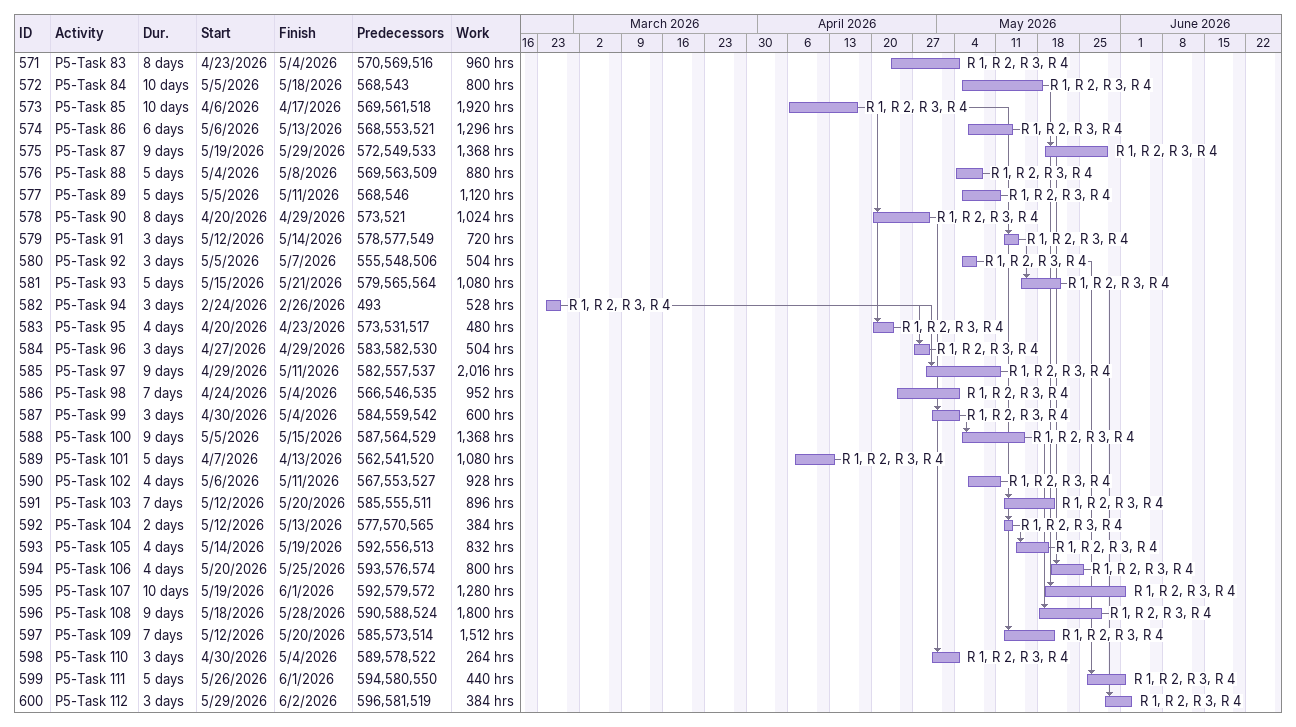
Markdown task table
| ID | Task | Duration | Start | Finish | Predecessors | Resources | Work (h) |
|---|---|---|---|---|---|---|---|
| 571 | P5-Task 83 | 8d | 2026-04-23 | 2026-05-04 | 570, 569, 516 | R 1, R 2, R 3, R 4 | 960 |
| 572 | P5-Task 84 | 10d | 2026-05-05 | 2026-05-18 | 568, 543 | R 1, R 2, R 3, R 4 | 800 |
| 573 | P5-Task 85 | 10d | 2026-04-06 | 2026-04-17 | 569, 561, 518 | R 1, R 2, R 3, R 4 | 1920 |
| 574 | P5-Task 86 | 6d | 2026-05-06 | 2026-05-13 | 568, 553, 521 | R 1, R 2, R 3, R 4 | 1296 |
| 575 | P5-Task 87 | 9d | 2026-05-19 | 2026-05-29 | 572, 549, 533 | R 1, R 2, R 3, R 4 | 1368 |
| 576 | P5-Task 88 | 5d | 2026-05-04 | 2026-05-08 | 569, 563, 509 | R 1, R 2, R 3, R 4 | 880 |
| 577 | P5-Task 89 | 5d | 2026-05-05 | 2026-05-11 | 568, 546 | R 1, R 2, R 3, R 4 | 1120 |
| 578 | P5-Task 90 | 8d | 2026-04-20 | 2026-04-29 | 573, 521 | R 1, R 2, R 3, R 4 | 1024 |
| 579 | P5-Task 91 | 3d | 2026-05-12 | 2026-05-14 | 578, 577, 549 | R 1, R 2, R 3, R 4 | 720 |
| 580 | P5-Task 92 | 3d | 2026-05-05 | 2026-05-07 | 555, 548, 506 | R 1, R 2, R 3, R 4 | 504 |
| 581 | P5-Task 93 | 5d | 2026-05-15 | 2026-05-21 | 579, 565, 564 | R 1, R 2, R 3, R 4 | 1080 |
| 582 | P5-Task 94 | 3d | 2026-02-24 | 2026-02-26 | 493 | R 1, R 2, R 3, R 4 | 528 |
| 583 | P5-Task 95 | 4d | 2026-04-20 | 2026-04-23 | 573, 531, 517 | R 1, R 2, R 3, R 4 | 480 |
| 584 | P5-Task 96 | 3d | 2026-04-27 | 2026-04-29 | 583, 582, 530 | R 1, R 2, R 3, R 4 | 504 |
| 585 | P5-Task 97 | 9d | 2026-04-29 | 2026-05-11 | 582, 557, 537 | R 1, R 2, R 3, R 4 | 2016 |
| 586 | P5-Task 98 | 7d | 2026-04-24 | 2026-05-04 | 566, 546, 535 | R 1, R 2, R 3, R 4 | 952 |
| 587 | P5-Task 99 | 3d | 2026-04-30 | 2026-05-04 | 584, 559, 542 | R 1, R 2, R 3, R 4 | 600 |
| 588 | P5-Task 100 | 9d | 2026-05-05 | 2026-05-15 | 587, 564, 529 | R 1, R 2, R 3, R 4 | 1368 |
| 589 | P5-Task 101 | 5d | 2026-04-07 | 2026-04-13 | 562, 541, 520 | R 1, R 2, R 3, R 4 | 1080 |
| 590 | P5-Task 102 | 4d | 2026-05-06 | 2026-05-11 | 567, 553, 527 | R 1, R 2, R 3, R 4 | 928 |
| 591 | P5-Task 103 | 7d | 2026-05-12 | 2026-05-20 | 585, 555, 511 | R 1, R 2, R 3, R 4 | 896 |
| 592 | P5-Task 104 | 2d | 2026-05-12 | 2026-05-13 | 577, 570, 565 | R 1, R 2, R 3, R 4 | 384 |
| 593 | P5-Task 105 | 4d | 2026-05-14 | 2026-05-19 | 592, 556, 513 | R 1, R 2, R 3, R 4 | 832 |
| 594 | P5-Task 106 | 4d | 2026-05-20 | 2026-05-25 | 593, 576, 574 | R 1, R 2, R 3, R 4 | 800 |
| 595 | P5-Task 107 | 10d | 2026-05-19 | 2026-06-01 | 592, 579, 572 | R 1, R 2, R 3, R 4 | 1280 |
| 596 | P5-Task 108 | 9d | 2026-05-18 | 2026-05-28 | 590, 588, 524 | R 1, R 2, R 3, R 4 | 1800 |
| 597 | P5-Task 109 | 7d | 2026-05-12 | 2026-05-20 | 585, 573, 514 | R 1, R 2, R 3, R 4 | 1512 |
| 598 | P5-Task 110 | 3d | 2026-04-30 | 2026-05-04 | 589, 578, 522 | R 1, R 2, R 3, R 4 | 264 |
| 599 | P5-Task 111 | 5d | 2026-05-26 | 2026-06-01 | 594, 580, 550 | R 1, R 2, R 3, R 4 | 440 |
| 600 | P5-Task 112 | 3d | 2026-05-29 | 2026-06-02 | 596, 581, 519 | R 1, R 2, R 3, R 4 | 384 |
